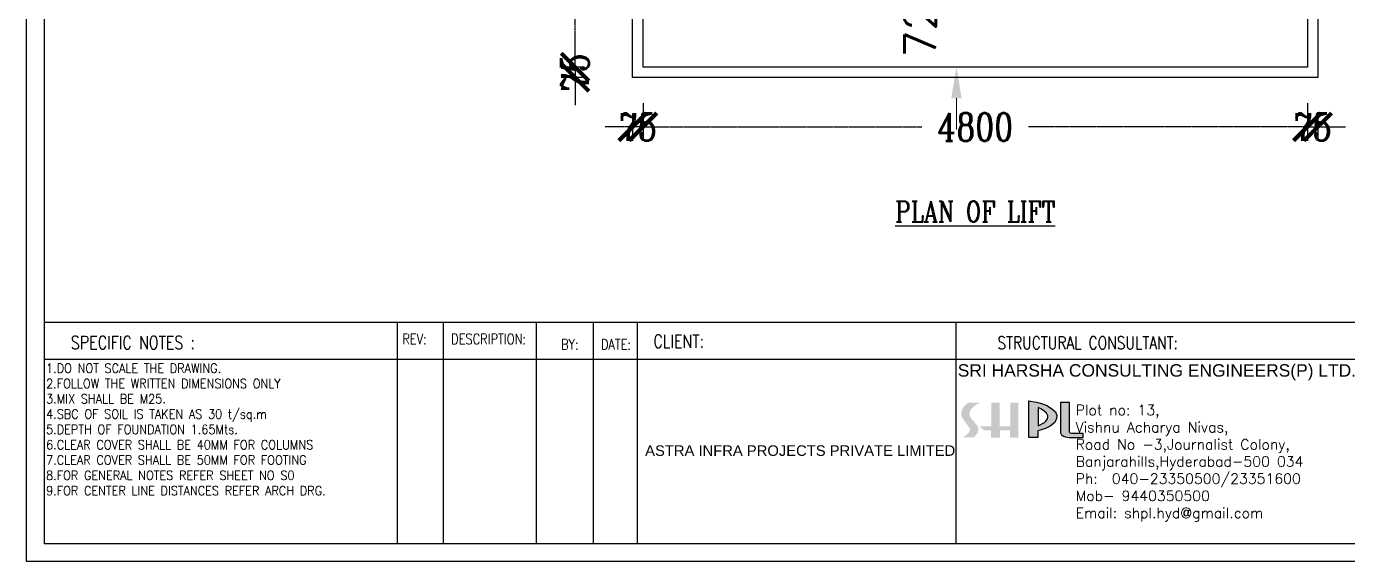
# Model space of a CAD drawing. Header units: millimetres. Extents: x 718890 to 734392, y -300108 to -278291.
# Drawn here: x 718890 to 728436, y -300108 to -296239 of the extents above; entities that cross this region are included whole.
import ezdxf
from ezdxf.lldxf.tags import DXFTag

# ---------------------------------------------------------------- set-up
doc = ezdxf.new("R2010")
doc.units = ezdxf.units.MM
doc.header["$MEASUREMENT"] = 0
doc.header["$PDMODE"] = 2
doc.linetypes.add('CENTER2', pattern=[1.125, 0.75, -0.125, 0.125, -0.125])
for name, color, linetype in [('CEN', 1, 'CENTER2'), ('col', 7, 'Continuous'), ('TBLK_MAINTITLE', 83, 'Continuous'), ('TBLK_NOTE', 4, 'Continuous')]:
    doc.layers.add(name, color=color, linetype=linetype)
for name, color, linetype, lineweight in [('DIM', 37, 'Continuous', 13), ('FOOTING', 6, 'Continuous', 18), ('Grid', 8, 'Continuous', 9), ('PCC', 4, 'Continuous', 30), ('TBLK FRAME', 6, 'Continuous', 20), ('TBLK_LINE', 141, 'Continuous', 30)]:
    doc.layers.add(name, color=color, linetype=linetype, lineweight=lineweight)
doc.styles.add('ROMANS', font='complex.shx', dxfattribs={"width": 0.8})
doc.styles.add('RS', font='romans.shx')
doc.styles.add('simplex-0.8', font='complex.shx', dxfattribs={"width": 0.8})
doc.styles.add('text', font='complex.shx', dxfattribs={"width": 0.8})
doc.styles.add('TITLE', font='arial.ttf')
tags = doc.linetypes.add('HIDDEN', pattern=[0.375, 0.25, -0.125]).pattern_tags.tags
tags[6:7] = [DXFTag(74, 4), DXFTag(75, 0), DXFTag(340, '0'), DXFTag(46, 1.0), DXFTag(50, 0.0), DXFTag(44, 0.0), DXFTag(45, 0.0)]
tags[4:5] = [DXFTag(74, 4), DXFTag(75, 0), DXFTag(340, '0'), DXFTag(46, 1.0), DXFTag(50, 0.0), DXFTag(44, 0.0), DXFTag(45, 0.0)]
doc.dimstyles.new('DIM-150', dxfattribs={"dimscale": 150, "dimtxt": 3, "dimasz": 2, "dimexe": 0.625, "dimexo": 0.625, "dimgap": 1, "dimtad": 1, "dimdec": 0, "dimzin": 0, "dimdsep": 46, "dimtxsty": 'RS', "dimcen": 1.5, "dimclrd": 5, "dimclre": 5, "dimclrt": 6, "dimadec": 0, "dimazin": 0, "dimtfac": 1, "dimtdec": 0, "dimtofl": 0, "dimtmove": 0, "dimatfit": 3, "dimfxl": 1, "dimtolj": 1, "dimtzin": 0, "dimlwd": -1, "dimlwe": -1, "dimarcsym": 0})
doc.dimstyles.new('ROMANS', dxfattribs={"dimscale": 100, "dimtxt": 2, "dimasz": 2, "dimexe": 1, "dimexo": 2, "dimgap": 1, "dimtad": 0, "dimtoh": 1, "dimdec": 0, "dimdsep": 46, "dimtxsty": 'ROMANS', "dimblk": 'ARCHTICK', "dimcen": 0, "dimclrd": 8, "dimclre": 8, "dimclrt": 6, "dimadec": 0, "dimazin": 0, "dimtfac": 1, "dimtdec": 0, "dimtix": 1, "dimtmove": 1, "dimatfit": 3, "dimldrblk": 'ARCHTICK', "dimfxl": 1, "dimtolj": 1, "dimtzin": 0, "dimarcsym": 0})

# ---------------------------------------------------------------- blocks, each defined once
blk = doc.blocks.new('*D77')
at = {"layer": 'DEFPOINTS', "color": 0, "ltscale": 0.5, "transparency": 16777216}
for p in [(725904.8, -295813.1), (725609.8, -296533.1), (725904.8, -296533.1)]:
    blk.add_point(p, dxfattribs=at)
at = {"layer": 'Grid', "color": 5, "ltscale": 0.5, "transparency": 16777216}
for p, q in [((725609.8, -295588.1), (725609.8, -295363.1)), ((725811.1, -295813.1), (725516.1, -295813.1)), ((725811.1, -296533.1), (725516.1, -296533.1)), ((725609.8, -296758.1), (725609.8, -296983.1))]:
    blk.add_line(p, q, dxfattribs=at)
for points in [[(725572.3, -295588.1), (725647.3, -295588.1), (725609.8, -295813.1)], [(725572.3, -296758.1), (725647.3, -296758.1), (725609.8, -296533.1)]]:
    blk.add_solid(points, dxfattribs=at)
at = {"layer": 'Grid', "color": 6, "lineweight": -3, "ltscale": 0.5, "transparency": 16777216, "insert": (725347.3, -296173.1), "char_height": 225, "attachment_point": 5, "rotation": 90, "style": 'RS'}
blk.add_mtext('\\A1;720', dxfattribs=at)
blk = doc.blocks.new('_ArchTick')
at = {"color": 0, "linetype": 'ByBlock', "const_width": 0.15}
blk.add_lwpolyline([(-0.5, -0.5), (0.5, 0.5)], dxfattribs=at)
blk = doc.blocks.new('*D139')
at = {"layer": 'CEN', "color": 8, "lineweight": -2, "ltscale": 0.5, "transparency": 16777216}
for p, q in [((723345.4, -296895.1), (723345.4, -297065.1)), ((728145.4, -296895.1), (728145.4, -297065.1)), ((723345.4, -296965.1), (725359.7, -296965.1)), ((728145.4, -296965.1), (726131.1, -296965.1))]:
    blk.add_line(p, q, dxfattribs=at)
at = {"layer": 'DEFPOINTS', "color": 0, "ltscale": 0.5, "transparency": 16777216}
for p in [(723345.4, -296592.6), (728145.4, -296592.6), (728145.4, -296965.1)]:
    blk.add_point(p, dxfattribs=at)
at = {"layer": 'CEN', "color": 8, "lineweight": -2, "ltscale": 0.5, "transparency": 16777216, "xscale": 200, "yscale": 200, "zscale": 200, "rotation": 180}
blk.add_blockref('_ArchTick', (723345.4, -296965.1), dxfattribs=at)
at = {"layer": 'CEN', "color": 8, "lineweight": -2, "ltscale": 0.5, "transparency": 16777216, "xscale": 200, "yscale": 200, "zscale": 200}
blk.add_blockref('_ArchTick', (728145.4, -296965.1), dxfattribs=at)
at = {"layer": 'CEN', "color": 6, "lineweight": -3, "ltscale": 0.5, "transparency": 16777216, "insert": (725745.4, -296965.1), "char_height": 200, "attachment_point": 5, "style": 'ROMANS'}
blk.add_mtext('\\A1;4800', dxfattribs=at)
blk = doc.blocks.new('*D140')
at = {"layer": 'CEN', "color": 8, "lineweight": -2, "ltscale": 0.5, "transparency": 16777216}
for p, q in [((728145.4, -296792.6), (728145.4, -297065.1)), ((728220.4, -296867.6), (728220.4, -297065.1)), ((728145.4, -296965.1), (727945.4, -296965.1)), ((728145.4, -296965.1), (728220.4, -296965.1)), ((728220.4, -296965.1), (728420.4, -296965.1))]:
    blk.add_line(p, q, dxfattribs=at)
at = {"layer": 'DEFPOINTS', "color": 0, "ltscale": 0.5, "transparency": 16777216}
for p in [(728145.4, -296592.6), (728220.4, -296667.6), (728220.4, -296965.1)]:
    blk.add_point(p, dxfattribs=at)
at = {"layer": 'CEN', "color": 8, "lineweight": -2, "ltscale": 0.5, "transparency": 16777216, "xscale": 200, "yscale": 200, "zscale": 200}
blk.add_blockref('_ArchTick', (728145.4, -296965.1), dxfattribs=at)
at = {"layer": 'CEN', "color": 8, "lineweight": -2, "ltscale": 0.5, "transparency": 16777216, "xscale": 200, "yscale": 200, "zscale": 200, "rotation": 180}
blk.add_blockref('_ArchTick', (728220.4, -296965.1), dxfattribs=at)
at = {"layer": 'CEN', "color": 6, "lineweight": -3, "ltscale": 0.5, "transparency": 16777216, "insert": (728182.9, -296965.1), "char_height": 200, "attachment_point": 5, "style": 'ROMANS'}
blk.add_mtext('\\A1;75', dxfattribs=at)
blk = doc.blocks.new('*D141')
at = {"layer": 'CEN', "color": 8, "lineweight": -2, "ltscale": 0.5, "transparency": 16777216}
for p, q in [((723345.4, -296792.6), (723345.4, -297065.1)), ((723270.4, -296867.6), (723270.4, -297065.1)), ((723270.4, -296965.1), (723070.4, -296965.1)), ((723345.4, -296965.1), (723270.4, -296965.1)), ((723345.4, -296965.1), (723545.4, -296965.1))]:
    blk.add_line(p, q, dxfattribs=at)
at = {"layer": 'DEFPOINTS', "color": 0, "ltscale": 0.5, "transparency": 16777216}
for p in [(723270.4, -296667.6), (723345.4, -296592.6), (723270.4, -296965.1)]:
    blk.add_point(p, dxfattribs=at)
at = {"layer": 'CEN', "color": 8, "lineweight": -2, "ltscale": 0.5, "transparency": 16777216, "xscale": 200, "yscale": 200, "zscale": 200}
blk.add_blockref('_ArchTick', (723270.4, -296965.1), dxfattribs=at)
at = {"layer": 'CEN', "color": 8, "lineweight": -2, "ltscale": 0.5, "transparency": 16777216, "xscale": 200, "yscale": 200, "zscale": 200, "rotation": 180}
blk.add_blockref('_ArchTick', (723345.4, -296965.1), dxfattribs=at)
at = {"layer": 'CEN', "color": 6, "lineweight": -3, "ltscale": 0.5, "transparency": 16777216, "insert": (723307.9, -296965.1), "char_height": 200, "attachment_point": 5, "style": 'ROMANS'}
blk.add_mtext('\\A1;75', dxfattribs=at)
blk = doc.blocks.new('*D142')
at = {"layer": 'CEN', "color": 8, "lineweight": -2, "ltscale": 0.5, "transparency": 16777216}
for p, q in [((722924.8, -291733.1), (722754.8, -291733.1)), ((722854.8, -291733.1), (722854.8, -293747.4)), ((722854.8, -296533.1), (722854.8, -294518.8)), ((722924.8, -296533.1), (722754.8, -296533.1))]:
    blk.add_line(p, q, dxfattribs=at)
at = {"layer": 'DEFPOINTS', "color": 0, "ltscale": 0.5, "transparency": 16777216}
for p in [(722854.8, -291733.1), (723345.4, -291733.1), (723345.4, -296533.1)]:
    blk.add_point(p, dxfattribs=at)
at = {"layer": 'CEN', "color": 8, "lineweight": -2, "ltscale": 0.5, "transparency": 16777216, "xscale": 200, "yscale": 200, "zscale": 200}
for p, rotation in [((722854.8, -291733.1), 90), ((722854.8, -296533.1), 270)]:
    blk.add_blockref('_ArchTick', p, dxfattribs=dict(at, rotation=rotation))
at = {"layer": 'CEN', "color": 6, "lineweight": -3, "ltscale": 0.5, "transparency": 16777216, "insert": (722854.8, -294133.1), "char_height": 200, "attachment_point": 5, "rotation": 90, "style": 'ROMANS'}
blk.add_mtext('\\A1;4800', dxfattribs=at)
blk = doc.blocks.new('*D144')
at = {"layer": 'CEN', "color": 8, "lineweight": -2, "ltscale": 0.5, "transparency": 16777216}
for p, q in [((722854.8, -296533.1), (722854.8, -296333.1)), ((722924.8, -296533.1), (722754.8, -296533.1)), ((722854.8, -296533.1), (722854.8, -296608.1)), ((722924.8, -296608.1), (722754.8, -296608.1)), ((722854.8, -296608.1), (722854.8, -296808.1))]:
    blk.add_line(p, q, dxfattribs=at)
at = {"layer": 'DEFPOINTS', "color": 0, "ltscale": 0.5, "transparency": 16777216}
for p in [(723345.4, -296533.1), (722854.8, -296608.1), (723270.4, -296608.1)]:
    blk.add_point(p, dxfattribs=at)
at = {"layer": 'CEN', "color": 8, "lineweight": -2, "ltscale": 0.5, "transparency": 16777216, "xscale": 200, "yscale": 200, "zscale": 200}
for p, rotation in [((722854.8, -296533.1), 270), ((722854.8, -296608.1), 90)]:
    blk.add_blockref('_ArchTick', p, dxfattribs=dict(at, rotation=rotation))
at = {"layer": 'CEN', "color": 6, "lineweight": -3, "ltscale": 0.5, "transparency": 16777216, "insert": (722854.8, -296570.6), "char_height": 200, "attachment_point": 5, "rotation": 90, "style": 'ROMANS'}
blk.add_mtext('\\A1;75', dxfattribs=at)

msp = doc.modelspace()

# ---------------------------------------------------------------- hatches: boundary and pattern name
at = {"layer": 'TBLK_MAINTITLE', "lineweight": -3, "ltscale": 10, "true_color": 0xd31756}
h = msp.add_hatch(color=232, dxfattribs=at)
h.set_gradient(color1=(211, 23, 86), color2=(248, 191, 210), one_color=1, tint=0.86, name='CYLINDER')
h.paths.add_polyline_path([(725708, -299149.6), (725707.6, -299155.3), (725705.1, -299165.6), (725699.2, -299175.1), (725689.5, -299186), (725678.3, -299195.6), (725678.3, -299195.5), (725663.6, -299204.3), (725654.9, -299210.5), (725733.4, -299210.5), (725744.8, -299200.5), (725759.1, -299183.6), (725763.8, -299172.1), (725767.2, -299158.9), (725767.9, -299146.9), (725765, -299135.8), (725759.1, -299124.4), (725743.3, -299105.1), (725729.6, -299088.8), (725720, -299077.4), (725710.9, -299063.4), (725705.4, -299051), (725703.9, -299041.4), (725705.2, -299030.6), (725708.5, -299018.7), (725716.9, -299006.8), (725723.8, -298997.6), (725732.7, -298988.2), (725749.2, -298976.6), (725765.9, -298967.3), (725780.3, -298958.7), (725700.2, -298958.2), (725684.8, -298967.7), (725673.5, -298977.9), (725657.6, -298994.1), (725648.5, -299012.6), (725644, -299033.8), (725646.1, -299055.4), (725653.6, -299072.4), (725689.7, -299122.7), (725698, -299133.1), (725703.5, -299141.6)])
h.paths.add_polyline_path([(725923.3, -298959), (725861.8, -298959), (725861.8, -299131.6), (725776.5, -299131.6), (725808.4, -299158.6), (725860.6, -299158.6), (725860.6, -299211.8), (725924.6, -299211.8), (725924.6, -299159.1), (725996.4, -299159.1), (725996.4, -299212.8), (726058, -299212.8), (726058, -298958.4), (725998.1, -298958.4), (725998.1, -299131.6), (725923.3, -299131.6)])
h.paths.add_polyline_path([(726133.3, -299212.3), (726198.4, -299212.3), (726198.4, -299164), (726254.4, -299145.4), (726288.1, -299129.5), (726320.4, -299102.7), (726333, -299074.8), (726334.3, -299051.3), (726325.1, -299026.1), (726297.8, -299000.5), (726263.1, -298980.8), (726223.6, -298964.8), (726187.3, -298955.7), (726133.3, -298945.3)])
h.paths.add_polyline_path([(726199.5, -298994.3), (726209.5, -298998.6), (726223.3, -299005.7), (726244.4, -299020.3), (726260.3, -299035.9), (726269.4, -299053.4), (726270.5, -299063.3), (726268.1, -299076.6), (726256.9, -299094.3), (726246.8, -299103.1), (726199.5, -299127.9)], flags=16)
h.paths.add_polyline_path([(726362.3, -299177.7), (726369.7, -299192), (726383.2, -299202.2), (726398.7, -299207), (726423.5, -299210.1), (726430.9, -299210.7), (726526.2, -299210.7), (726526.2, -299182), (726440.1, -299182), (726432.4, -299179.8), (726428.7, -299176.6), (726426.7, -299172.1), (726426.4, -299167.5), (726426.4, -298959.2), (726362.3, -298959.1)])

# ---------------------------------------------------------------- linework, layer by layer
at = {"layer": 'col', "color": 6, "lineweight": -3, "elevation": 743212945.3}
for points in [[(734392.5, -300108.5), (718890.4, -300108.5), (718890.4, -278291.3), (734392.5, -278291.3)], [(734263.1, -299979.1), (719019.8, -299979.1), (719019.8, -278420.7), (734263.1, -278420.7)], [(719019.8, -298376.4), (734263.1, -298376.4), (734263.1, -299979.1), (719019.8, -299979.1)]]:
    msp.add_lwpolyline(points, close=True, dxfattribs=at)
at = {"layer": 'FOOTING', "color": 3, "linetype": 'Continuous', "lineweight": -3, "ltscale": 0.8}
msp.add_lwpolyline([(723345.4, -291733.1), (728145.4, -291733.1), (728145.4, -296533.1), (723345.4, -296533.1)], close=True, dxfattribs=at)
at = {"layer": 'PCC', "color": 250, "linetype": 'HIDDEN', "lineweight": -3, "ltscale": 750}
msp.add_lwpolyline([(723270.4, -291658.1), (728220.4, -291658.1), (728220.4, -296608.1), (723270.4, -296608.1)], close=True, dxfattribs=at)
at = {"layer": 'TBLK FRAME', "lineweight": -3}
msp.add_line((719019.8, -298376.4, 743212945.3), (734263.1, -298376.4, 743212945.3), dxfattribs=at)
at = {"layer": 'TBLK_LINE', "color": 7, "lineweight": -3}
for p, q in [((721569.5, -298376.4, 743212945.3), (721569.5, -299979.1, 743212945.3)), ((721902.8, -299979.1, 743212945.3), (721902.8, -298376.4, 743212945.3)), ((722574.7, -299979.1, 743212945.3), (722574.7, -298376.4, 743212945.3)), ((722987.6, -299979.1, 743212945.3), (722987.6, -298376.4, 743212945.3)), ((723305.9, -299979.1, 743212945.3), (723305.9, -298376.4, 743212945.3)), ((719019.8, -298644.7, 743212945.3), (730893.8, -298644.7, 743212945.3))]:
    msp.add_line(p, q, dxfattribs=at)
at = {"layer": 'TBLK_LINE', "lineweight": -3}
msp.add_line((725606.2, -298378.1, 743212945.3), (725606.2, -299980.7, 743212945.3), dxfattribs=at)
at = {"layer": 'TBLK_MAINTITLE', "lineweight": -3, "ltscale": 10}
for p, q in [((726362.3, -298965.7, 1486425890.7), (726362.3, -298965.7, 1486425890.7)), ((726362.3, -298986.6, 1486425890.7), (726362.3, -298986.6, 1486425890.7)), ((726362.3, -299007.5, 1486425890.7), (726362.3, -299007.5, 1486425890.7)), ((726362.3, -299028.4, 1486425890.7), (726362.3, -299028.4, 1486425890.7)), ((726362.3, -299049.3, 1486425890.7), (726362.3, -299049.3, 1486425890.7)), ((726362.3, -299070.2, 1486425890.7), (726362.3, -299070.2, 1486425890.7)), ((726362.3, -299091.1, 1486425890.7), (726362.3, -299091.1, 1486425890.7)), ((726362.3, -299112, 1486425890.7), (726362.3, -299112, 1486425890.7)), ((726362.3, -299132.9, 1486425890.7), (726362.3, -299132.9, 1486425890.7)), ((726362.3, -299153.8, 1486425890.7), (726362.3, -299153.8, 1486425890.7)), ((726362.3, -299174.7, 1486425890.7), (726362.3, -299174.7, 1486425890.7))]:
    msp.add_line(p, q, dxfattribs=at)
at = {"layer": 'TBLK_MAINTITLE', "lineweight": -3, "ltscale": 10, "elevation": 1486425890.7}
for points in [[(726223.6, -298964.8), (726263.1, -298980.8), (726297.8, -299000.5), (726325.1, -299026.1), (726334.3, -299051.3), (726333, -299074.8), (726320.4, -299102.7), (726288.1, -299129.5), (726254.4, -299145.4), (726198.4, -299164), (726198.4, -299212.3), (726133.3, -299212.3), (726133.3, -298945.3), (726187.3, -298955.7)], [(726362.3, -299177.7), (726369.7, -299192), (726383.2, -299202.2), (726398.7, -299207), (726423.5, -299210.1), (726430.9, -299210.7), (726526.2, -299210.7), (726526.2, -299182), (726440.1, -299182), (726432.4, -299179.8), (726428.7, -299176.6), (726426.7, -299172.1), (726426.4, -299167.5), (726426.4, -298959.2), (726362.3, -298959.1)], [(726199.5, -298994.3), (726199.5, -299127.9), (726246.8, -299103.1), (726256.9, -299094.3), (726268.1, -299076.6), (726270.5, -299063.3), (726269.4, -299053.4), (726260.3, -299035.9), (726244.4, -299020.3), (726223.3, -299005.7), (726209.5, -298998.6), (726199.5, -298994.3)]]:
    msp.add_lwpolyline(points, close=True, dxfattribs=at)

# ---------------------------------------------------------------- texts
at = {"layer": 'DIM', "color": 18, "lineweight": -3, "true_color": 0x000000, "insert": (725745.4, -297576.9), "char_height": 150, "attachment_point": 5, "style": 'text'}
msp.add_mtext('{\\LPLAN OF LIFT}', dxfattribs=at)
at = {"layer": 'TBLK_MAINTITLE', "color": 240, "lineweight": -3, "ltscale": 10, "style": 'TITLE'}
msp.add_text('ASTRA INFRA PROJECTS PRIVATE LIMITED ', height=76.364, dxfattribs=at).set_placement((723360.8, -299344.1, 743212945.3))
at = {"layer": 'TBLK_MAINTITLE', "color": 240, "lineweight": -3, "ltscale": 10, "insert": (725619.2, -298681.1, 743212945.3), "char_height": 90, "width": 5243.989, "attachment_point": 1, "style": 'TITLE'}
msp.add_mtext('SRI HARSHA CONSULTING ENGINEERS(P) LTD.', dxfattribs=at)
at = {"layer": 'TBLK_NOTE', "color": 7, "lineweight": -3, "ltscale": 10, "style": 'simplex-0.8', "width": 0.8}
msp.add_text('SPECIFIC NOTES :', height=94.443, dxfattribs=at).set_placement((719211.2, -298571.8, 743212945.3))
at = {"layer": 'TBLK_NOTE', "color": 7, "lineweight": -3, "style": 'simplex-0.8', "width": 0.8}
for s, height, p in [('REV:', 75.55, (721606.2, -298536.5, 743212945.3)), ('DESCRIPTION:', 75.555, (721958.9, -298536.6, 743212945.3)), ('BY:', 75.55, (722752.3, -298575.6, 743212945.3)), ('DATE:', 75.55, (723041.1, -298575.6, 743212945.3))]:
    msp.add_text(s, height=height, dxfattribs=at).set_placement(p)
at = {"layer": 'TBLK_NOTE', "color": 7, "lineweight": -3, "ltscale": 10, "attachment_point": 1, "style": 'simplex-0.8'}
for s, insert, char_height, width in [('CLIENT:', (723420.3, -298468, 743212945.3), 94.44, 1658.954), ('STRUCTURAL CONSULTANT:', (725906.1, -298481.1, 743212945.3), 91.421, 1605.868)]:
    msp.add_mtext(s, dxfattribs=dict(at, insert=insert, char_height=char_height, width=width))
at = {"layer": 'TBLK_NOTE', "color": 7, "lineweight": -3, "insert": (719032.3, -298677.1, 743212945.3), "char_height": 66.381, "width": 3589.259, "attachment_point": 1, "rotation": 0.00009, "style": 'simplex-0.8'}
msp.add_mtext('\\W0.9;1.DO NOT SCALE THE DRAWING. \\P2.FOLLOW THE WRITTEN DIMENSIONS ONLY\\P3.MIX SHALL BE M25. \\P4.SBC OF SOIL IS TAKEN AS 30 t/sq.m\\P5.DEPTH OF FOUNDATION 1.65Mts. \\P6.CLEAR COVER SHALL BE 40MM FOR COLUMNS\\P7.CLEAR COVER SHALL BE 50MM FOR FOOTING\\P8.FOR GENERAL NOTES REFER SHEET NO S0\\P9.FOR CENTER LINE DISTANCES REFER ARCH DRG.', dxfattribs=at)
at = {"layer": 'TBLK_NOTE', "lineweight": -3, "insert": (726471.2, -298975.4, 743212945.3), "char_height": 74.426, "width": 10732.343, "attachment_point": 1, "rotation": 0.00009, "style": 'simplex-0.8'}
msp.add_mtext('{\\W1;\\C90;Plot no: 13,\\PVishnu Acharya Nivas,\\PRoad No -3,Journalist Colony,\\PBanjarahills,Hyderabad-500 034\\PPh:  040-23350500/23351600\\PMob- 9440350500\\PEmail: shpl.hyd@gmail.com}', dxfattribs=at)

# ---------------------------------------------------------------- dimensions: what is measured, and where the dimension line sits
at = {"layer": 'CEN', "color": 2, "lineweight": -3, "ltscale": 0.5}
for base, p2, picture, middle in [((722854.8, -291733.1), (723345.4, -291733.1), '*D142', (722854.8, -294133.1)), ((722854.8, -296608.1), (723270.4, -296608.1), '*D144', (722854.8, -296570.6))]:
    dim = msp.add_linear_dim(base=base, p1=(723345.4, -296533.1), p2=p2, angle=90, dimstyle='ROMANS', override={"dimfxl": 0.7, "dimfxlon": 1}, dxfattribs=at)
    dim.commit()
    dim.dimension.update_dxf_attribs({"geometry": picture, "text_midpoint": middle})
for base, p1, p2, picture, middle in [((723270.4, -296965.1), (723345.4, -296592.6), (723270.4, -296667.6), '*D141', (723307.9, -296965.1)), ((728220.4, -296965.1), (728145.4, -296592.6), (728220.4, -296667.6), '*D140', (728182.9, -296965.1))]:
    dim = msp.add_linear_dim(base=base, p1=p1, p2=p2, angle=180, dimstyle='ROMANS', dxfattribs=at)
    dim.commit()
    dim.dimension.update_dxf_attribs({"geometry": picture, "text_midpoint": middle})
dim = msp.add_aligned_dim(p1=(723345.4, -296592.6), p2=(728145.4, -296592.6), distance=-372.6, dimstyle='ROMANS', override={"dimfxl": 0.7, "dimfxlon": 1}, dxfattribs=at)
dim.commit()
dim.dimension.update_dxf_attribs({"geometry": '*D139', "text_midpoint": (725745.4, -296965.1)})
at = {"layer": 'Grid', "lineweight": -3, "ltscale": 0.5}
dim = msp.add_linear_dim(base=(725609.8, -296533.1), p1=(725904.8, -295813.1), p2=(725904.8, -296533.1), angle=90, dimstyle='DIM-150', override={"dimtxt": 1.5, "dimasz": 1.5, "dimarcsym": 1}, dxfattribs=at)
dim.commit()
dim.dimension.update_dxf_attribs({"geometry": '*D77', "text_midpoint": (725609.8, -296173.1), "dimtype": 160})

doc.saveas('drawing.dxf')
